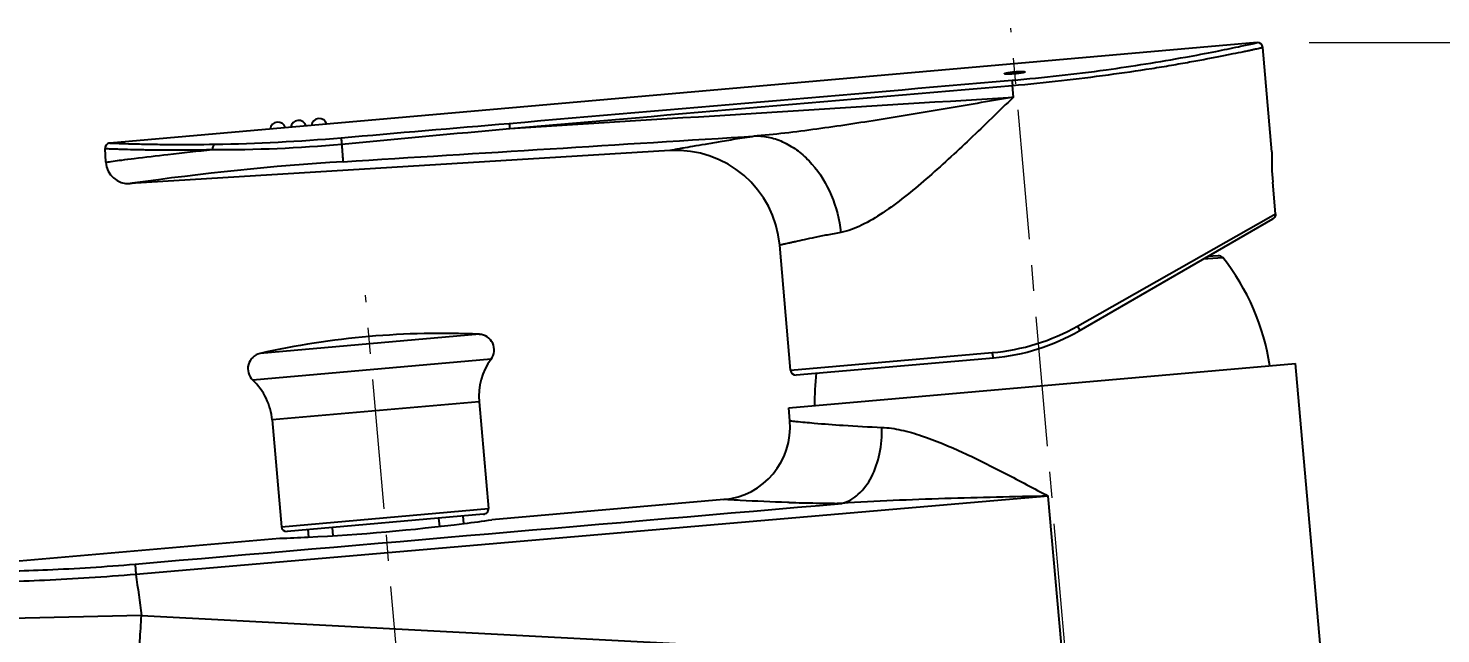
# Model space of a CAD drawing. Extents: x 0 to 1354, y 0 to 992.
# Drawn here: x 739 to 875.1, y 414.6 to 472.9 of the extents above; entities that cross this region are included whole.
import ezdxf

# ---------------------------------------------------------------- set-up
doc = ezdxf.new("R2010")
doc.units = 0
doc.header["$LTSCALE"] = 10
doc.header["$MEASUREMENT"] = 0
doc.header["$PDMODE"] = 3
doc.header["$PDSIZE"] = -10
doc.linetypes.add('CENTER', pattern=[2, 1.25, -0.25, 0.25, -0.25])
doc.layers.get('0').update_dxf_attribs({"linetype": 'CONTINUOUS'})
doc.layers.get('DEFPOINTS').update_dxf_attribs({"linetype": 'CONTINUOUS'})
for name, color, linetype in [('1', 7, 'CONTINUOUS'), ('BODY', 7, 'CONTINUOUS'), ('DEF_LAYER_ASSEM_MEMBER', 7, 'CONTINUOUS')]:
    doc.layers.add(name, color=color, linetype=linetype)
doc.styles.add('Daelim Dimension', font='')
doc.styles.get('Daelim Dimension').set_extended_font_data('나눔고딕')
doc.dimstyles.new('DEFAULT', dxfattribs={"dimscale": 2, "dimtxt": 2, "dimasz": 2, "dimexe": 0, "dimexo": 2, "dimgap": 1, "dimtad": 1, "dimdec": 1, "dimzin": 9, "dimdsep": 46, "dimtxsty": 'Daelim Dimension', "dimcen": 0.5, "dimclrd": 252, "dimclre": 252, "dimclrt": 3, "dimadec": 1, "dimazin": 0, "dimtfac": 1, "dimtdec": 1, "dimtix": 1, "dimtmove": 0, "dimatfit": 3, "dimfxl": 1, "dimtolj": 1, "dimtzin": 1, "dimlwd": 9, "dimlwe": 9, "dimarcsym": 0})

# ---------------------------------------------------------------- blocks, each defined once
blk = doc.blocks.new('*D3')
at = {"color": 5, "lineweight": 9, "ltscale": 0.5, "transparency": 16777216}
for p, q in [((862.38, 471.49), (902.29, 471.49)), ((902.29, 339.62), (902.29, 467.49)), ((873.87, 335.62), (902.29, 335.62))]:
    blk.add_line(p, q, dxfattribs=at)
at = {"color": 5, "ltscale": 0.5, "transparency": 16777216}
for points in [[(901.62, 467.49), (902.95, 467.49), (902.29, 471.49)], [(901.62, 339.62), (902.95, 339.62), (902.29, 335.62)]]:
    blk.add_solid(points, dxfattribs=at)
at = {"layer": 'DEFPOINTS', "color": 0, "ltscale": 0.5, "transparency": 16777216}
for p in [(858.38, 471.49), (902.29, 471.49), (869.87, 335.62)]:
    blk.add_point(p, dxfattribs=at)
at = {"color": 7, "ltscale": 0.5, "transparency": 16777216, "insert": (889.39, 403.55), "char_height": 10, "attachment_point": 2, "rotation": 90, "style": 'Daelim Dimension'}
blk.add_mtext('\\A1;136', dxfattribs=at)

msp = doc.modelspace()

# ---------------------------------------------------------------- linework, layer by layer
at = {"layer": '1'}
for centre, start, end in [((763.09, 463.07), 17.6802, 172.3198), ((765.08, 463.24), 17.6802, 172.3198), ((767.07, 463.41), 17.8855, 172.1145)]:
    msp.add_arc(centre, 0.769, start, end, dxfattribs=at)
at = {"layer": 'BODY', "color": 1, "linetype": 'CENTER', "lineweight": 5}
for p, q in [((845.9, 333.03), (833.67, 472.88)), ((776.8, 386.75), (771.51, 447.18))]:
    msp.add_line(p, q, dxfattribs=at)
at = {"layer": 'DEF_LAYER_ASSEM_MEMBER', "color": 7, "linetype": 'Continuous'}
for p, q in [((857.38, 471.49), (746.89, 461.82)), ((858.8, 460.97), (857.92, 471.03)), ((746.52, 459.98), (746.44, 461.29)), ((800.83, 461.1), (748.87, 457.92)), ((859.14, 455.01), (858.88, 458.07)), ((840.25, 443.76), (858.89, 454.53)), ((812.45, 439.95), (811.4, 451.99)), ((853.63, 450.98), (852.6, 450.89)), ((813, 439.5), (831.99, 441.16)), ((812.27, 436.32), (861.08, 440.59)), ((864.67, 399.65), (861.08, 440.59)), ((782.45, 436.91), (783.35, 426.63)), ((812.38, 435.09), (812.27, 436.32)), ((762.52, 435.17), (763.42, 424.89)), ((806.01, 427.51), (783.69, 425.56)), ((782.89, 426.09), (763.97, 424.43)), ((778.56, 425.71), (778.63, 424.91)), ((780.9, 425.91), (780.96, 425.2)), ((765.96, 424.61), (766.02, 423.89)), ((768.3, 424.81), (768.37, 424.01)), ((763.27, 423.77), (727.31, 420.62))]:
    msp.add_line(p, q, dxfattribs=at)
at = {"layer": 'DEF_LAYER_ASSEM_MEMBER', "color": 9, "linetype": 'Continuous'}
for p, q in [((833.91, 466.25), (833.81, 467.37)), ((748.85, 457.92), (749.06, 457.95)), ((840.08, 444.2), (858.68, 454.74)), ((858.68, 454.74), (859.14, 455.01)), ((854.07, 450.79), (852.14, 450.63)), ((782.48, 443.41), (761.36, 441.57)), ((783.61, 441.02), (760.66, 439.01)), ((812.45, 439.95), (831.85, 441.65)), ((782.45, 436.91), (762.52, 435.17)), ((837.26, 427.84), (749.41, 420.3)), ((812.31, 427.23), (812.14, 427.23)), ((817.37, 427.13), (816.94, 427.14)), ((838.68, 411.68), (837.26, 427.84)), ((763.42, 424.89), (783.35, 426.63)), ((749.95, 416.34), (726.73, 415.83)), ((749.95, 416.34), (838.68, 411.68))]:
    msp.add_line(p, q, dxfattribs=at)
at = {"layer": 'DEF_LAYER_ASSEM_MEMBER', "color": 7, "linetype": 'Continuous'}
msp.add_lwpolyline([(746.89, 461.82), (746.81, 461.81), (746.67, 461.75), (746.54, 461.63), (746.46, 461.47), (746.44, 461.29)], dxfattribs=at)
for centre, radius, start, end in [((857.42, 470.99), 0.5, 5.0001, 94.9995), ((801.44, 451.12), 10, 5.0001, 93.5001), ((748.71, 460.11), 2.2, 183.5001, 273.5001), ((882.88, 460.16), 24.1, 178.0741, 184.9857), ((853.68, 450.48), 0.5, 38.4072, 94.9999), ((836.8, 437.1), 22.04, 8.5395, 38.4072), ((778.83, 363.5), 80, 87.3868, 102.6132), ((782.41, 441.91), 1.5, 323.3027, 87.3868), ((830.25, 461.08), 20, 274.9999, 300), ((761.69, 440.1), 1.5, 102.6132, 226.6977), ((788.43, 437.43), 6, 143.3027, 185.0001), ((812.95, 439.99), 0.5, 185.0001, 274.9999), ((836.8, 437.1), 22.04, 173.3023, 181.4606), ((756.55, 434.64), 6, 5.0001, 46.6977), ((805.4, 434.48), 7, 275.0004, 4.9997), ((782.85, 426.59), 0.5, 274.9999, 5.0001), ((763.92, 424.93), 0.5, 185.0001, 274.9999), ((756.04, 624.08), 200.44, 272.8452, 277.1548), ((755.93, 624.97), 201.34, 277.1541, 277.9269), ((755.99, 624.91), 201.27, 272.0729, 272.8462)]:
    msp.add_arc(centre, radius, start, end, dxfattribs=at)
at = {"layer": 'DEF_LAYER_ASSEM_MEMBER', "color": 9, "linetype": 'Continuous'}
for centre, radius, start, end in [((757.49, 589.2), 128.01, 269.6853, 275.2608), ((753.86, 640.65), 178.97, 271.0103, 274.9109), ((785.4, 203.5), 257.03, 93.5781, 98.1288), ((830.09, 461.84), 20.27, 274.9826, 299.5126), ((818.99, 647.72), 220.59, 268.265, 268.9401), ((818.96, 646.32), 219.19, 268.9403, 269.4719), ((816.7, 430.06), 3, 282.8613, 284.0691)]:
    msp.add_arc(centre, radius, start, end, dxfattribs=at)
for points, start_tangent, end_tangent in [([(833.77, 467.87), (842.83, 468.88), (850.48, 470.1), (853.41, 470.65), (855.59, 471.1), (856.93, 471.39), (857.38, 471.49)], (0.996354, 0.085316), (0.973979, 0.226638)), ([(833.81, 467.37), (838.52, 467.84), (843.05, 468.4), (847.22, 469.01), (849.12, 469.32), (850.87, 469.63), (852.45, 469.92), (853.86, 470.19), (855.07, 470.43), (856.08, 470.64), (856.51, 470.73), (856.88, 470.81), (857.2, 470.88), (857.46, 470.93), (857.66, 470.98), (857.8, 471.01), (857.85, 471.02), (857.89, 471.03), (857.92, 471.03)], (0.99635, 0.08536), (0.829752, 0.558132)), ([(785.36, 463.72), (833.77, 467.87)], (0.99635, 0.085368), (0.996354, 0.085314)), ([(833.77, 467.87), (833.78, 467.7), (833.81, 467.37)], (-0.019907, -0.999802), (0.085319, -0.996354)), ([(785.4, 463.23), (833.81, 467.37)], (0.996349, 0.085373), (0.996354, 0.085319)), ([(785.4, 463.23), (833.91, 466.25)], (0.998064, 0.062194), (0.998062, 0.062231)), ([(833.91, 466.25), (827.72, 465.18), (821.54, 464.15), (815.37, 463.22), (812.29, 462.82), (809.22, 462.51)], (-0.985344, -0.170578), (-0.996888, -0.078825)), ([(833.91, 466.25), (829.71, 462.2), (825.51, 458.37), (823.42, 456.64), (821.33, 455.11), (819.28, 453.91), (817.3, 453.22)], (-0.717686, -0.696367), (-0.983052, -0.183325)), ([(769.18, 462.34), (785.36, 463.72)], (0.996403, 0.084746), (0.99635, 0.085368)), ([(769.23, 461.73), (785.4, 463.23)], (0.995816, 0.091381), (0.995743, 0.092178)), ([(769.36, 460.03), (809.22, 462.51)], (0.998064, 0.062191), (0.998062, 0.062222)), ([(785.36, 463.72), (785.37, 463.55), (785.4, 463.23)], (-0.02302, -0.999735), (0.085373, -0.996349)), ([(809.22, 462.51), (807.33, 462.22), (805.66, 461.94), (804.22, 461.7), (803.01, 461.49), (802.07, 461.32), (801.69, 461.25), (801.38, 461.2), (801.14, 461.15), (800.97, 461.12), (800.86, 461.1), (800.83, 461.1)], (-0.988414, -0.151782), (-0.998213, 0.059756)), ([(809.22, 462.51), (810.63, 462.32), (812.01, 461.79), (813.32, 460.94), (814.51, 459.8), (816.36, 456.8), (817.3, 453.22)], (0.999933, -0.011617), (0.116981, -0.993134)), ([(746.44, 461.29), (746.48, 461.29), (746.61, 461.29), (746.83, 461.28), (747.14, 461.27), (747.53, 461.26), (748, 461.24), (749.19, 461.21), (750.69, 461.18), (752.47, 461.17), (754.52, 461.17), (756.78, 461.2)], (0.975787, -0.218724), (0.999834, 0.018229)), ([(746.52, 459.98), (747.21, 460.07), (748.06, 460.19), (749.24, 460.34), (752.5, 460.73), (756.78, 461.2)], (0.992985, 0.118243), (0.994832, 0.101533)), ([(746.89, 461.82), (747.06, 461.81), (747.28, 461.81), (747.58, 461.8), (748.42, 461.77), (749.58, 461.74), (751.05, 461.71), (752.8, 461.69), (757.02, 461.71)], (0.995585, -0.09387), (0.999854, 0.017088)), ([(757.02, 461.71), (756.85, 461.54), (756.78, 461.2)], (-0.970646, -0.240513), (0.030664, -0.99953)), ([(769.18, 462.34), (769.18, 462.27), (769.19, 462.13), (769.23, 461.73)], (-0.064309, -0.99793), (0.089009, -0.996031)), ([(769.23, 461.73), (769.27, 461.09), (769.31, 460.56), (769.34, 460.19), (769.36, 460.03)], (0.065313, -0.997865), (0.230117, -0.973163)), ([(817.3, 453.22), (815.97, 452.97), (814.78, 452.73), (813.77, 452.51), (812.93, 452.33), (812.57, 452.25), (812.26, 452.18), (812, 452.13), (811.79, 452.08), (811.62, 452.04), (811.5, 452.01), (811.46, 452), (811.43, 451.99), (811.41, 451.99), (811.4, 451.99)], (-0.983068, -0.183241), (-0.756326, -0.654195)), ([(840.08, 444.2), (840.16, 444.04), (840.22, 443.9), (840.25, 443.81), (840.25, 443.76)], (0.491228, -0.871031), (-0.866016, -0.500016)), ([(831.85, 441.65), (831.88, 441.46), (831.91, 441.3), (831.95, 441.19), (831.99, 441.16)], (0.087156, -0.996195), (0.996195, 0.087156)), ([(812.38, 435.09), (812.97, 435.03), (814.71, 434.87), (817.52, 434.65), (821.24, 434.45)], (0.991857, -0.127357), (0.999269, -0.038228)), ([(817.43, 427.15), (818.97, 428.01), (820.23, 429.67), (821.01, 431.92), (821.24, 434.45)], (0.970009, 0.24307), (-0.029636, 0.999561)), ([(821.24, 434.45), (823.1, 434.2), (825.04, 433.65), (829.05, 432.03), (833.14, 430.02), (837.26, 427.84)], (0.999272, -0.038156), (0.882697, -0.469942)), ([(812.14, 427.23), (807.6, 427.42), (806.01, 427.51)], (-0.999519, 0.031026), (-0.998665, 0.051664)), ([(837.26, 427.84), (827.3, 427.59), (822.32, 427.41), (817.37, 427.13)], (-0.999741, -0.02275), (-0.997279, -0.073719)), ([(749.41, 420.3), (744.92, 419.96), (740.61, 419.72), (736.64, 419.58), (733.15, 419.51), (730.29, 419.5), (729.13, 419.5), (728.16, 419.51), (727.4, 419.52), (726.85, 419.53), (726.66, 419.54), (726.52, 419.54), (726.41, 419.54)], (-0.996307, -0.085857), (-0.993407, -0.114643)), ([(727.31, 420.62), (727.41, 420.62), (727.74, 420.61), (728.26, 420.6), (728.99, 420.59), (729.91, 420.58), (731.02, 420.57), (733.75, 420.57), (740.9, 420.75), (745.03, 420.97), (749.34, 421.29)], (-0.996187, -0.08724), (0.99622, 0.086865)), ([(749.34, 421.29), (749.34, 421.19), (749.36, 420.97), (749.41, 420.3)], (-0.024226, -0.999707), (0.085433, -0.996344)), ([(749.24, 403.88), (749.24, 403.89), (749.24, 403.94), (749.24, 404.01), (749.25, 404.12), (749.25, 404.25), (749.26, 404.41), (749.28, 404.82), (749.31, 405.35), (749.34, 405.98), (749.38, 406.7), (749.42, 407.52), (749.47, 408.43), (749.53, 409.41), (749.66, 411.57), (749.8, 413.9), (749.95, 416.34)], (-0.998629, 0.052338), (0.06432, 0.997929))]:
    msp.add_spline(points, degree=3, dxfattribs=dict(at, start_tangent=start_tangent, end_tangent=end_tangent))
at = {"layer": 'DEF_LAYER_ASSEM_MEMBER', "color": 5, "linetype": 'Continuous'}
for points, start_tangent, end_tangent in [([(833.04, 468.5), (833.06, 468.52), (833.1, 468.54), (833.17, 468.56), (833.27, 468.58), (833.4, 468.61), (833.54, 468.63), (833.86, 468.67), (834.21, 468.7), (834.53, 468.71), (834.8, 468.72), (834.9, 468.71), (834.98, 468.7), (835.02, 468.69), (835.04, 468.68)], (-0.087156, 0.996195), (0.087156, -0.996195)), ([(835.04, 468.68), (835.02, 468.66), (834.98, 468.64), (834.91, 468.61), (834.81, 468.59), (834.69, 468.57), (834.54, 468.55), (834.22, 468.51), (833.87, 468.48), (833.55, 468.46), (833.28, 468.46), (833.18, 468.46), (833.11, 468.47), (833.06, 468.49), (833.04, 468.5)], (0.087156, -0.996195), (-0.087156, 0.996195))]:
    msp.add_spline(points, degree=3, dxfattribs=dict(at, start_tangent=start_tangent, end_tangent=end_tangent))
at = {"layer": 'DEF_LAYER_ASSEM_MEMBER', "color": 7, "linetype": 'Continuous'}
for points, start_tangent, end_tangent in [([(859.14, 455.01), (859.09, 454.73), (858.89, 454.53)], (0.087157, -0.996195), (-0.866025, -0.500001)), ([(749.34, 421.29), (817.37, 427.13)], (0.996331, 0.085585), (0.996337, 0.085518)), ([(749.41, 420.3), (749.95, 416.34)], (0.13522, -0.990816), (0.13366, -0.991027))]:
    msp.add_spline(points, degree=3, dxfattribs=dict(at, start_tangent=start_tangent, end_tangent=end_tangent))

# ---------------------------------------------------------------- dimensions: what is measured, and where the dimension line sits
at = {"color": 5, "ltscale": 0.5}
dim = msp.add_linear_dim(base=(902.29, 471.49), p1=(869.87, 335.62), p2=(858.38, 471.49), angle=90, dimstyle='DEFAULT', override={"dimtxt": 5, "dimdec": 0, "dimclrd": 5, "dimclre": 5, "dimclrt": 7}, dxfattribs=at)
dim.commit()
dim.dimension.update_dxf_attribs({"geometry": '*D3', "text_midpoint": (902.29, 403.55), "dimtype": 160})

doc.saveas('drawing.dxf')
